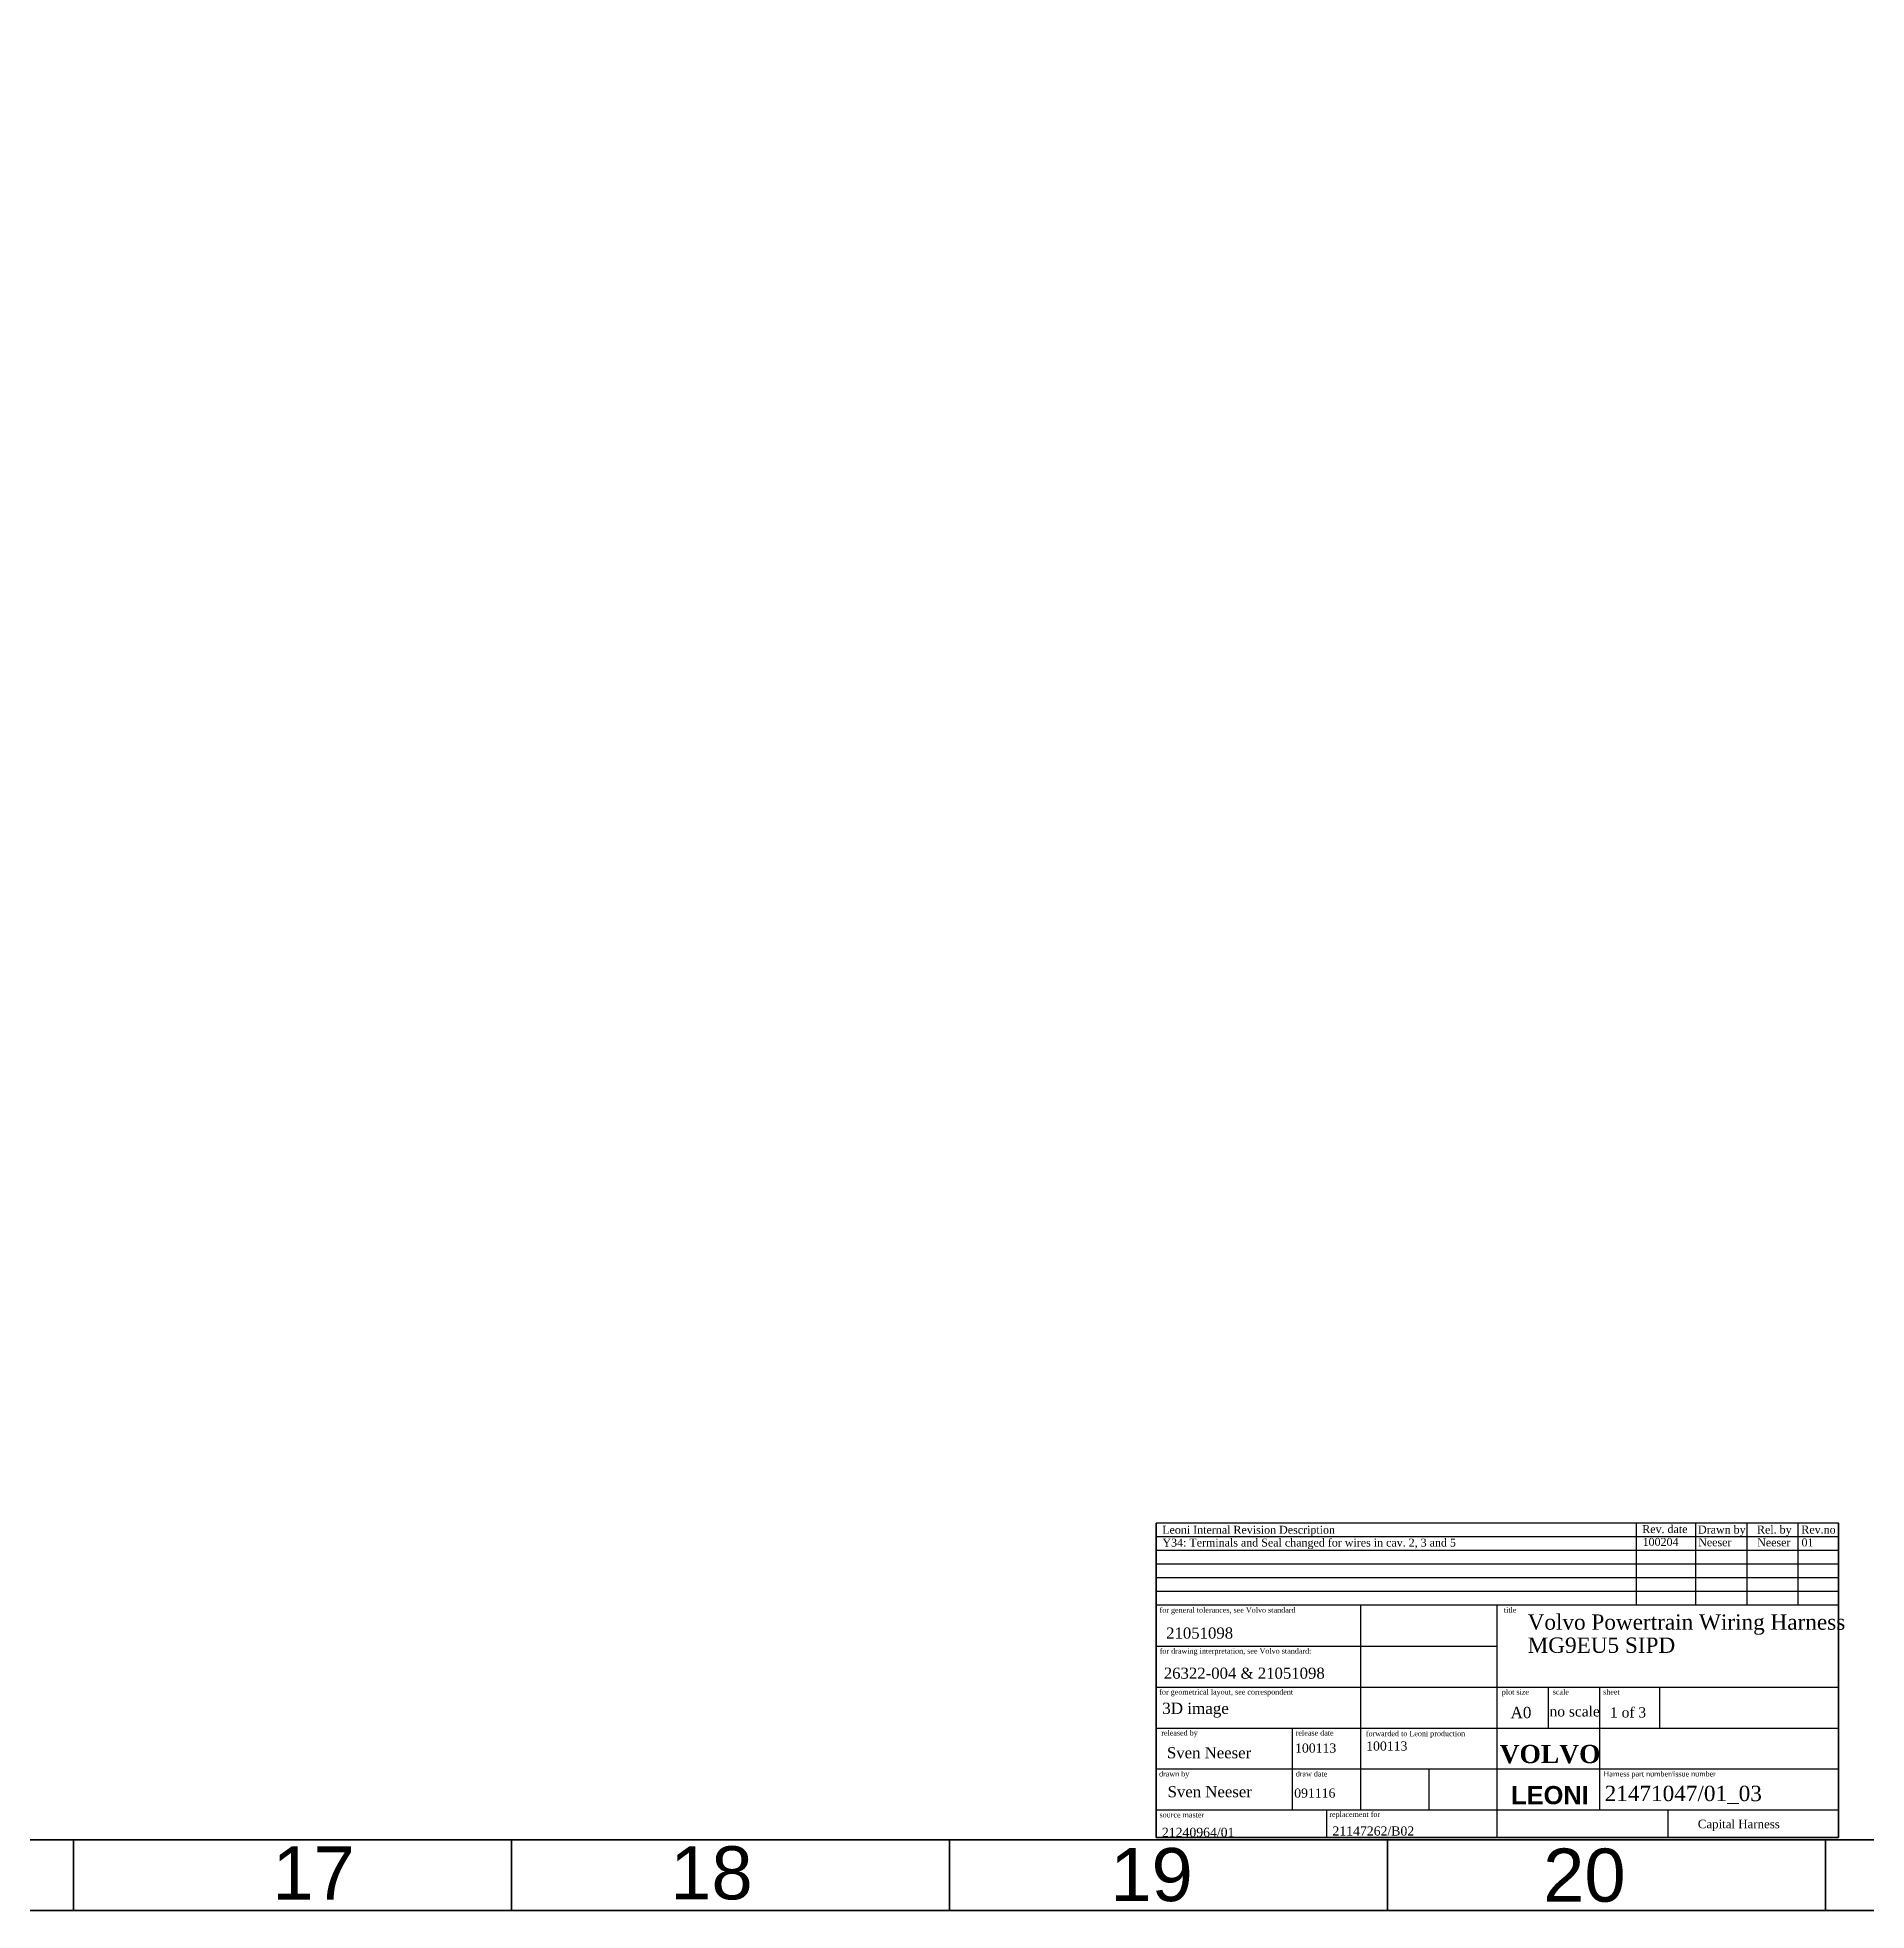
# Model space of a CAD drawing. Header units: millimetres. Extents: x -78 to 6757, y -2226 to 2184.
# Drawn here: x 4058 to 5143, y -2226 to -1115 of the extents above; entities that cross this region are included whole.
import ezdxf

# ---------------------------------------------------------------- set-up
doc = ezdxf.new("R2010")
doc.units = ezdxf.units.MM
doc.layers.add('Leoni-Framelayer', color=7, linetype='Continuous')
doc.styles.add('DEFAULT', font='simplex.shx', dxfattribs={"height": 3, "bigfont": 'bigfont.shx'})
doc.styles.get("Standard").update_dxf_attribs({"font": 'TIMES.TTF'})

# ---------------------------------------------------------------- blocks, each defined once
blk = doc.blocks.new('A2-frame')
at = {"layer": 'Leoni-Framelayer', "linetype": 'Continuous', "lineweight": 35}
for p, q in [((396, 482.58), (396, 486.58)), ((420.75, 482.58), (420.75, 486.58)), ((445.5, 482.58), (445.5, 486.58)), ((470.25, 482.58), (470.25, 486.58)), ((495, 482.58), (495, 486.58))]:
    blk.add_line(p, q, dxfattribs=at)
for points in [[(0, 482.58), (594, 482.58), (594, 902.58), (0, 902.58)], [(4, 486.58), (590, 486.58), (590, 898.58), (4, 898.58)]]:
    blk.add_lwpolyline(points, close=True, dxfattribs=at)
at = {"layer": 'Leoni-Framelayer', "linetype": 'Continuous', "lineweight": 35, "char_height": 3, "width": 0.34}
for s, insert, attachment_point in [('{\\fArial|b0|i0|c0|p34;17}', (407.24, 486.2), 1), ('{\\fArial|b0|i0|c0|p34;18}', (434.38, 486.21), 3), ('{\\fArial|b0|i0|c0|p34;19}', (459.25, 486.11), 3), ('{\\fArial|b0|i0|c0|p34;20}', (483.71, 486.08), 3)]:
    blk.add_mtext(s, dxfattribs=dict(at, insert=insert, attachment_point=attachment_point))

msp = doc.modelspace()

# ---------------------------------------------------------------- linework, layer by layer
at = {"lineweight": 35}
msp.add_line((4721.9, -1996.5), (4721.9, -2182.8), dxfattribs=at)
at = {"color": 92, "linetype": 'Continuous'}
msp.add_lwpolyline([(-78.4, -2226.2), (-78.4, 2183.8), (6158.6, 2183.8), (6158.6, -2226.2), (-78.4, -2226.2), (-78.4, -2226.2)], dxfattribs=at)
at = {"layer": 'Leoni-Framelayer', "color": 7, "linetype": 'ByBlock'}
for p, q in [((5126.9, -1996.5), (4721.9, -1996.5)), ((5006.9, -2004.6), (5006.9, -1996.5)), ((5042.3, -2004.6), (5042.3, -1996.5)), ((5072.7, -2004.6), (5072.7, -1996.5)), ((5103, -2004.6), (5103, -1996.5)), ((5126.9, -2004.6), (4721.9, -2004.6)), ((5006.9, -2012.7), (5006.9, -2004.6)), ((5042.3, -2012.7), (5042.3, -2004.6)), ((5072.7, -2012.7), (5072.7, -2004.6)), ((5103, -2012.7), (5103, -2004.6)), ((5126.9, -2012.7), (4721.9, -2012.7)), ((5126.9, -2020.8), (4721.9, -2020.8)), ((5006.9, -2020.8), (5006.9, -2012.7)), ((5006.9, -2028.9), (5006.9, -2020.8)), ((5042.3, -2020.8), (5042.3, -2012.7)), ((5042.3, -2028.9), (5042.3, -2020.8)), ((5072.7, -2020.8), (5072.7, -2012.7)), ((5072.7, -2028.9), (5072.7, -2020.8)), ((5103, -2020.8), (5103, -2012.7)), ((5103, -2028.9), (5103, -2020.8)), ((5126.9, -2028.9), (4721.9, -2028.9)), ((5006.9, -2037), (5006.9, -2028.9)), ((5042.3, -2037), (5042.3, -2028.9)), ((5072.7, -2037), (5072.7, -2028.9)), ((5103, -2037), (5103, -2028.9)), ((5126.9, -2037), (4721.9, -2037)), ((5006.9, -2045.1), (5006.9, -2037)), ((5042.3, -2045.1), (5042.3, -2037)), ((5072.7, -2045.1), (5072.7, -2037)), ((5103, -2045.1), (5103, -2037)), ((5126.9, -2045.1), (4721.9, -2045.1)), ((4843.4, -2166.6), (4843.4, -2045.1)), ((4924.4, -2182.8), (4924.4, -2045.1)), ((4721.9, -2069.4), (4924.4, -2069.4)), ((4721.9, -2093.7), (5126.9, -2093.7)), ((4954.8, -2118), (4954.8, -2093.7)), ((4985.2, -2142.3), (4985.2, -2093.7)), ((5020.6, -2093.7), (5020.6, -2118)), ((4721.9, -2118), (5126.9, -2118)), ((4802.9, -2166.6), (4802.9, -2118)), ((4985.2, -2142.3), (4721.9, -2142.3)), ((4883.9, -2166.6), (4883.9, -2142.3)), ((5126.9, -2142.3), (4985.2, -2142.3)), ((4985.2, -2166.6), (4985.2, -2142.3)), ((5126.9, -2166.6), (4721.9, -2166.6)), ((4823.2, -2182.8), (4823.2, -2166.6)), ((5025.7, -2182.8), (5025.7, -2166.6))]:
    msp.add_line(p, q, dxfattribs=at)
at = {"layer": 'Leoni-Framelayer', "color": 0, "linetype": 'Continuous', "lineweight": 35}
for p, q in [((5126.9, -2182.8), (5126.9, -1996.5)), ((4721.9, -2182.8), (5126.9, -2182.8))]:
    msp.add_line(p, q, dxfattribs=at)

# ---------------------------------------------------------------- block references
at = {"layer": 'Leoni-Framelayer', "linetype": 'Continuous', "lineweight": 35, "xscale": 10.5, "yscale": 10.5, "zscale": 10.5}
msp.add_blockref('A2-frame', (-78.4, -7293.3), dxfattribs=at)

# ---------------------------------------------------------------- texts
at = {"layer": 'Leoni-Framelayer', "color": 30, "linetype": 'ByBlock', "lineweight": 0}
for s, height, p in [('Leoni Internal Revision Description', 4.708, (4725.6, -2002.7)), ('Rev. date', 4.71, (5010.4, -2002.3)), ('Drawn by', 4.71, (5043.5, -2002.6)), ('Rel. by', 4.71, (5078.5, -2002.6)), ('Rev.no', 4.71, (5104.8, -2002.6)), ('Y34: Terminals and Seal changed for wires in cav. 2, 3 and 5', 4.708, (4725.7, -2010.3)), ('100204', 4.71, (5010.6, -2009.9)), ('Neeser', 4.71, (5043.6, -2010.1)), ('Neeser', 4.71, (5078.6, -2010.2)), ('01', 4.71, (5104.9, -2010.2))]:
    msp.add_text(s, height=height, dxfattribs=at).set_placement(p)
at = {"layer": 'Leoni-Framelayer', "color": 7, "linetype": 'ByBlock', "lineweight": 0}
for s, height, p in [('for general tolerances, see Volvo standard', 3.139, (4724, -2049.5)), ('title', 3.14, (4928.3, -2049.5)), ('for drawing interpretation, see Volvo standard:', 3.139, (4724.1, -2073.8)), ('for geometrical layout, see correspondent', 3.139, (4723.8, -2098.1)), ('plot size', 3.14, (4927.1, -2098.1)), ('scale', 3.14, (4957.3, -2098.1)), ('sheet', 3.14, (4987.2, -2098.1)), ('released by', 3.139, (4725, -2122.4)), ('release date', 3.139, (4804.8, -2122.4)), ('forwarded to Leoni production', 3.139, (4846.4, -2122.8)), ('drawn by', 3.14, (4723.7, -2146.7)), ('draw date', 3.14, (4804.8, -2146.7)), ('Harness part number/issue number', 3.139, (4987.4, -2146.7)), ('source master', 3.139, (4724, -2171)), ('replacement for', 3.139, (4824.7, -2170.7)), ('Capital Harness', 5.062, (5043.4, -2177.4))]:
    msp.add_text(s, height=height, dxfattribs=at).set_placement(p)
at = {"layer": 'Leoni-Framelayer', "color": 251, "linetype": 'ByBlock', "attachment_point": 7, "style": 'DEFAULT'}
for s, insert, char_height, line_spacing_factor in [('{\\fTimes New Roman|b0|i0|c0|p18;Volvo Powertrain Wiring Harness\\PMG9EU5 SIPD}', (4942.4, -2073.5), 9.113, 0.903614), ('{\\fTimes New Roman|b0|i0|c0|p18;21051098}', (4727.9, -2065), 6.581, 0.903614), ('{\\fTimes New Roman|b0|i0|c0|p18;26322-004 & 21051098}', (4726.5, -2088.8), 6.581, 0.903614), ('{\\fTimes New Roman|b0|i0|c0|p18;3D image}', (4725.6, -2111.8), 6.682, 0.903614), ('{\\fTimes New Roman|b0|i0|c0|p18;A0}', (4932.3, -2112.2), 6.682, 0.903613), ('{\\fTimes New Roman|b0|i0|c0|p18;no scale}', (4955.4, -2111.2), 6.075, 0.903613), ('{\\fTimes New Roman|b0|i0|c0|p18;1 of 3}', (4991.3, -2111.8), 6.075, 0.903613), ('{\\fTimes New Roman|b0|i0|c0|p18;Sven Neeser}', (4728.4, -2136), 6.581, 0.903614), ('{\\fTimes New Roman|b0|i0|c0|p18;100113}', (4804.4, -2132.6), 5.4, 0.903618), ('{\\fTimes New Roman|b0|i0|c0|p18;100113}', (4846.6, -2131.4), 5.4, 0.903618), ('{\\fTimes New Roman|b0|i0|c0|p18;Sven Neeser}', (4728.8, -2159.1), 6.581, 0.903614), ('{\\fTimes New Roman|b0|i0|c0|p18;091116}', (4803.9, -2159.3), 5.4, 0.903618), ('{\\fArial|b1|i0|c0|p34;\\C5;LEONI}', (4932.6, -2163.3), 10.8, 0.903613), ('{\\fTimes New Roman|b0|i0|c0|p18;\\C106;21471047/01_03}', (4988.1, -2163.1), 9.113, 0.903613), ('{\\fTimes New Roman|b0|i0|c0|p18;21240964/01}', (4725.4, -2182.6), 5.4, 0.903613), ('{\\fTimes New Roman|b0|i0|c0|p18;\\C1;21147262/B02}', (4826.6, -2181.8), 5.4, 0.903613)]:
    msp.add_mtext(s, dxfattribs=dict(at, insert=insert, char_height=char_height, line_spacing_factor=line_spacing_factor))
at = {"layer": 'Leoni-Framelayer', "color": 0, "linetype": 'ByBlock', "insert": (4925.8, -2139), "char_height": 10.8, "attachment_point": 7, "line_spacing_factor": 0.903613, "style": 'DEFAULT'}
msp.add_mtext('{\\fRomantic|b1|i0|c2|p2;\\C256;VOLVO}', dxfattribs=at)

doc.saveas('drawing.dxf')
